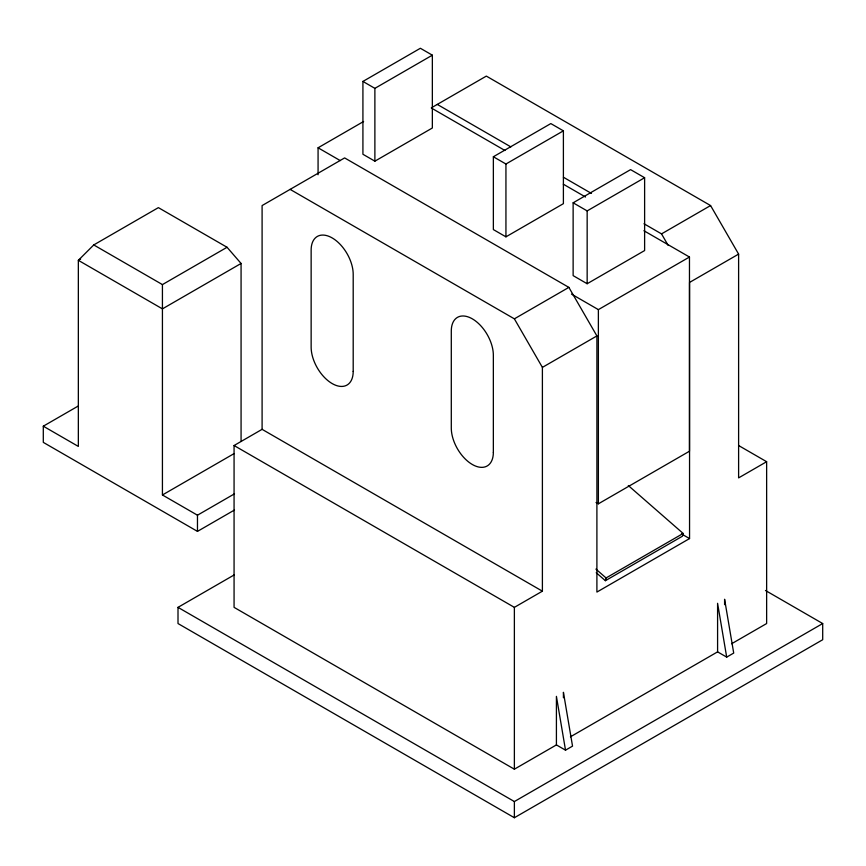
<?xml version="1.0" encoding="UTF-8"?>
<svg xmlns="http://www.w3.org/2000/svg" width="866" height="866" viewBox="0 0 866 866"><rect width="100%" height="100%" fill="white"/><g stroke="black" fill="none" stroke-linecap="round" stroke-linejoin="round"><path stroke-width="1.3" d="M596.23 572.707L605.377 580.696L606.07 577.958L683.155 533.456L628.294 485.534M683.155 533.456L682.462 536.195L605.377 580.696M241.073 441.476L241.073 263.459L227.054 247.275L158.381 207.634L93.755 244.937L78.341 260.32L78.341 446.423L43.3 426.191L43.3 442.374L197.47 531.388L234.48 510.02M362.919 81.436L420.378 48.269L432.35 55.175L432.35 127.995L374.881 161.173L362.919 154.267L362.919 81.436L374.881 88.354L432.35 55.175M80.646 258.977L78.341 260.32L162.429 308.87L241.073 263.459M318.071 174.759L318.071 147.794L363.612 121.489M431.441 107.785L486.335 76.1L710.575 205.556L738.611 254.106L738.611 477.891L766.637 461.708L766.637 623.542L731.597 643.763M93.755 244.937L162.429 284.589L227.054 247.275M493.36 156.757L550.83 123.578L563.398 130.842L563.398 203.662L505.939 236.84L493.36 229.577L493.36 156.757L505.939 164.01L563.398 130.842M43.3 426.191L77.994 406.165M573.13 202.806L630.589 169.628L644.618 177.725L644.618 250.555L587.159 283.734L573.13 275.626L573.13 202.806L587.159 210.903L644.618 177.725M563.42 697.715L563.42 692.313L572.534 746.124L565.52 750.173L556.416 744.912L514.372 769.192L234.069 607.358L234.069 445.525L262.095 429.341L542.397 591.175L542.397 367.39L514.372 318.84L290.121 189.383M162.429 284.589L162.429 494.973L234.134 453.578M514.372 318.84L568.865 287.382L596.901 335.932L596.901 592.073L689.553 538.576L689.553 282.435L738.611 254.106M644.012 223.764L661.527 233.885L710.575 205.556M162.429 494.973L197.47 515.205L234.48 493.837M571.506 294.115L598.374 309.627L689.466 257.029L689.466 451.229L598.374 503.817L596.035 502.475M542.397 367.39L596.901 335.932M765.468 590.493L822.7 623.542L822.7 639.725L514.372 817.731L178.006 623.542L178.006 607.358L234.069 574.992M234.069 445.525L514.372 607.358L542.397 591.175M570.423 736.825L717.589 651.86L726.693 657.121L733.708 653.072L724.593 599.261L724.593 604.663M178.006 607.358L514.372 801.548L822.7 623.542M437.287 104.418L510.864 146.895M563.42 177.238L591.446 193.421M431.355 108.012L504.932 150.489M563.333 184.198L585.524 197.015M643.914 230.735L689.466 257.029M568.865 287.382L344.625 157.915L262.095 205.567L262.095 429.341M318.071 147.794L340.251 160.6M738.611 445.525L766.637 461.708M681.455 533.9L689.553 538.576M595.916 569.092L606.07 577.958M661.527 233.885L668.195 245.446M726.693 657.121L717.589 603.31L717.589 651.86M565.52 750.173L556.416 696.361L556.416 744.912M598.374 309.627L598.374 503.817M587.159 210.903L587.159 283.734M514.372 607.358L514.372 769.192M514.372 801.548L514.372 817.731M505.939 164.01L505.939 236.84M374.881 88.354L374.881 161.173M197.47 515.205L197.47 531.388M493.349 452.355L493.349 355.255A29.725 17.168 60 0 0 472.316 318.84A29.725 17.168 60 0 0 451.294 330.985L451.294 428.085A29.725 17.168 60 0 0 472.316 464.49A29.725 17.168 60 0 0 493.349 452.355M353.198 371.438L353.198 274.338A29.725 17.168 60 0 0 332.165 237.923A29.725 17.168 60 0 0 311.143 250.068L311.143 347.169A29.725 17.168 60 0 0 332.165 383.573A29.725 17.168 60 0 0 353.198 371.438"/></g></svg>
